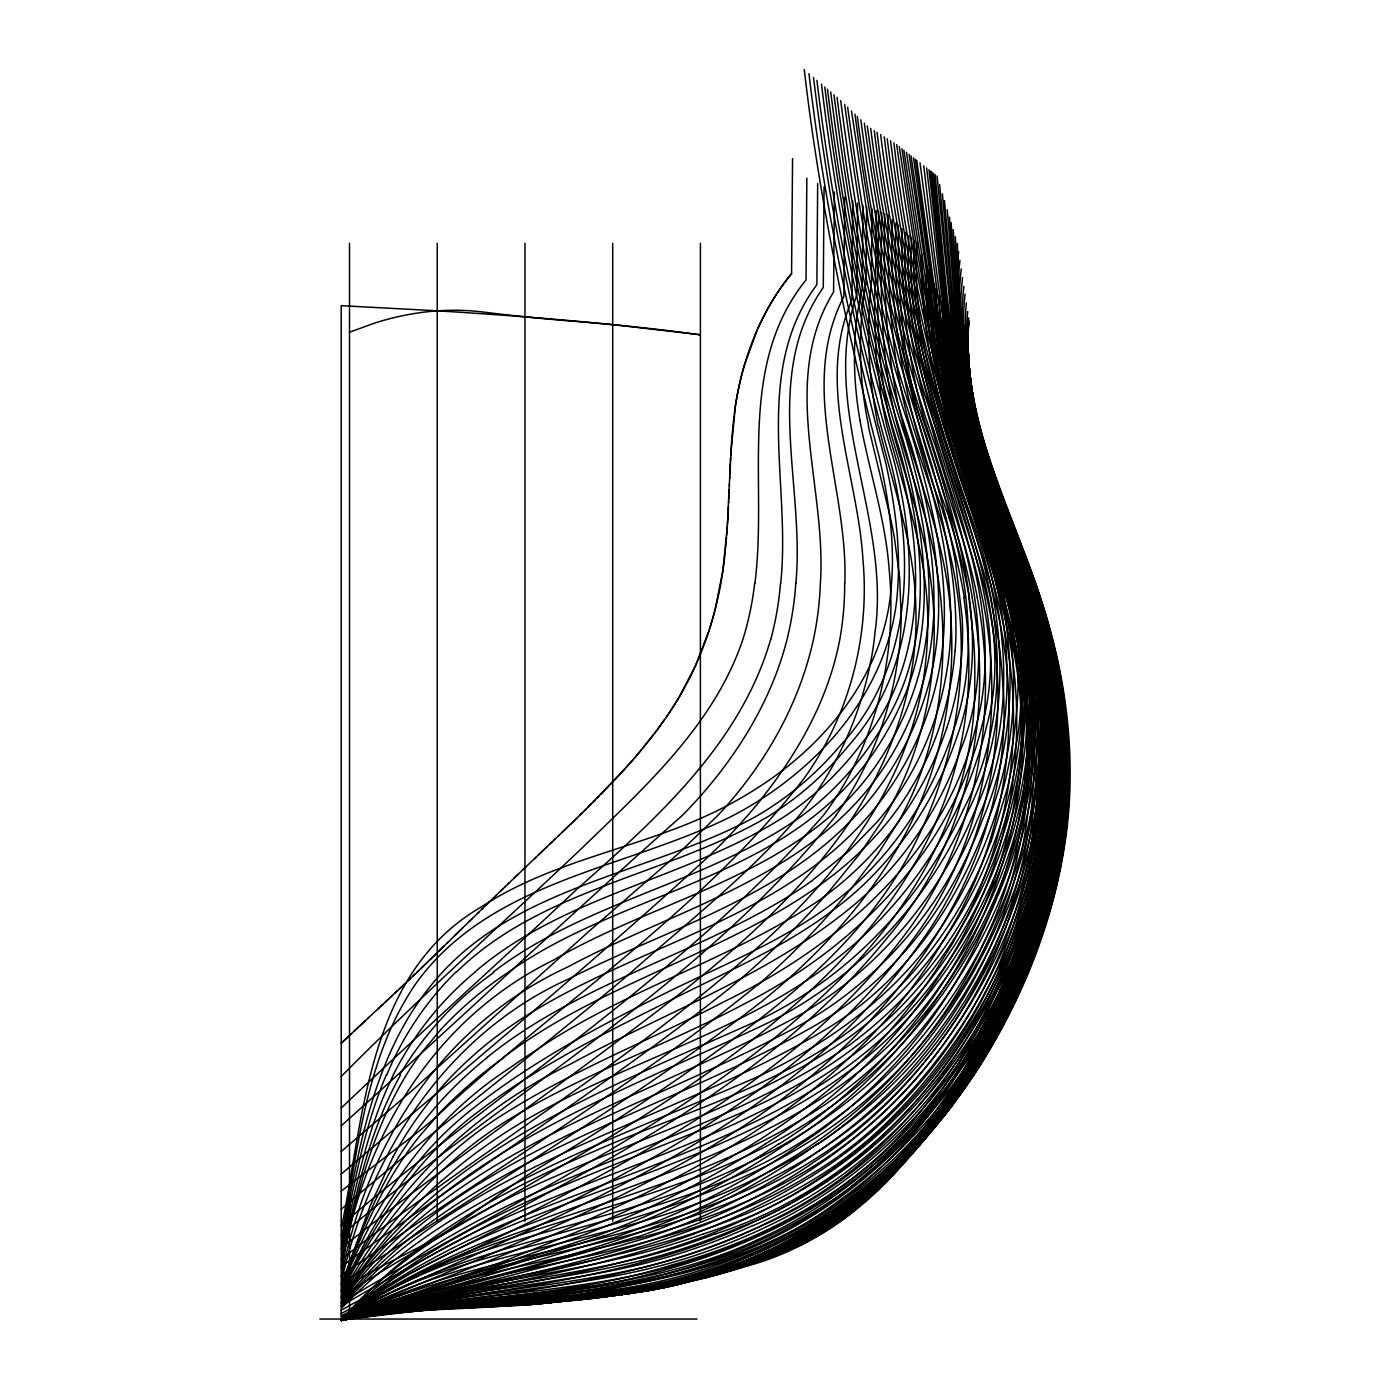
<?xml version="1.0" encoding="UTF-8"?>
<svg xmlns="http://www.w3.org/2000/svg" width="1390" height="1390" viewBox="0 0 1390 1390"><rect width="100%" height="100%" fill="white"/><g stroke="black" fill="none" stroke-linecap="round" stroke-linejoin="round"><path stroke-width="1.5" d="M968.187 325.26C965.164 400.581 989.906 473.121 1016.316 542.569M898.374 225.215C898.044 278.521 900.807 332.123 911.527 384.474A488.099 488.099 0 0 0 918.182 412.587L958.978 540.814A542.604 542.604 0 0 1 972.305 597.509M921.64 254.005C920.979 303.472 927.86 352.817 939.397 400.859A827.901 827.901 0 0 0 947.876 433.124C966.432 499.653 993.989 563.558 1007.906 631.39C1023.214 708.17 1018.505 788.842 994.615 863.399C954.791 980.471 869.706 1079.822 764.795 1144.196M967.718 328.283C965.303 426.904 1005.787 518.696 1038.365 609.619A438.145 438.145 0 0 1 1048.164 645.134C1059.163 692.915 1062.447 742.26 1060.049 791.153A667.165 667.165 0 0 1 1057.234 827.606C1040.502 977.326 964.069 1120.774 847.153 1216.163M916.966 243.198C907.114 401.154 1003.441 538.59 1012.789 693.367A445.408 445.408 0 0 1 970.237 910.189L952.862 942.941L933.229 974.39M968.291 324.443C966.832 359.628 971.28 394.795 979.516 428.971M757.932 328.335A253.953 253.953 0 0 1 760.33 323.175L761.147 321.455A238.941 238.941 0 0 1 791.57 273.552L792.561 158.582M806.843 178.146L806.026 279.911C736.127 366.526 767.94 481.913 754.926 583.157M817.668 183.602L816.868 284.655C752.042 371.981 791.257 483.928 780.693 583.122M824.079 186.816L823.28 287.452C761.928 375.387 805.001 484.988 795.897 583.122M834.382 191.994L833.583 291.969C778.8 381.173 826.928 486.5 820.378 583.088A326.581 326.581 0 0 1 813.48 639.365C804.81 678.998 788.651 716.788 767.28 751.191A414.064 414.064 0 0 1 717.935 815.322L678.389 853.564L589.221 931.074L413.647 1089.204L341.21 1151.493M844.686 197.189L843.886 296.487C797.096 387.306 848.439 487.734 844.825 583.018M852.748 201.237L851.966 300.014C815.339 384.491 857.717 473.538 862.947 559.666C869.932 636.69 849.325 715.902 803.82 778.678C700.699 912.431 555.687 1004.935 433.263 1119.489A766.359 766.359 0 0 1 414.342 1134.813L341.21 1191.126M857.578 203.149L856.866 294.576C818.884 407.009 890.938 517.966 875.092 631.668A326.667 326.667 0 0 1 870.644 662.266M862.912 205.251L862.234 288.581C853.929 323.592 852.678 360.01 856.518 395.698A396.723 396.723 0 0 0 859.958 420.301M866.039 284.359L866.665 206.745M871.426 278.382L871.982 208.865M876.221 210.533L875.717 273.621A658.86 658.86 0 0 0 874.519 310.37L876.187 356.5L881.955 402.249A420.44 420.44 0 0 0 886.942 426.365C904.699 493.763 930.084 560.761 927.616 631.599A323.522 323.522 0 0 1 925.688 661.64C914.828 771.659 846.823 865.049 768.01 938.128C636.238 1058.398 481.479 1149.686 341.21 1259.305M878.584 211.471C878.463 274.925 874.015 339.195 886.264 401.936A417.99 417.99 0 0 0 891.563 426.365C904.577 476.648 924.002 525.437 930.327 577.284C940.717 649.199 930.24 724.19 898.965 789.885A341.367 341.367 0 0 1 882.129 820.951L859.837 853.721L830.577 889.635A881.851 881.851 0 0 1 727.491 990.045M881.677 212.705C880.878 275.689 879.453 339.438 891.876 401.536A419.189 419.189 0 0 0 897.575 426.382C911.319 476.579 931.248 525.281 938.042 577.197C948.745 648.435 942.437 723.078 914.255 789.763M884.752 213.921C883.553 276.471 884.874 339.647 897.488 401.137A425.027 425.027 0 0 0 903.587 426.382C923.29 491.087 948.918 555.218 951.194 623.745C955.781 705.79 934.827 789.207 890.973 858.794C856.831 913.525 811.899 960.994 761.824 1001.426C628.28 1104.981 481.34 1189.597 341.21 1283.7M888.054 215.224C887.584 291.188 890.834 368.976 914.863 441.725C930.449 488.081 947.876 534.177 955.729 582.653A397.87 397.87 0 0 1 959.065 607.1C967.596 689.649 950.951 774.456 912.622 848.004C874.449 922.004 812.125 979.759 746.43 1029.26C680.926 1078.97 611.947 1123.885 541.561 1166.349C507.489 1186.886 476.648 1212.184 443.115 1233.521C409.981 1254.093 372.954 1267.889 341.21 1290.806M902.04 228.759C901.38 281.075 904.96 333.635 915.784 384.891M905.707 232.304C898.739 345.762 938.823 452.758 972.826 558.711M729.559 1269.296C882.859 1222.887 989.367 1083.679 1040.936 937.207C1086.476 811.986 1073.514 672.117 1022.884 550.37M968.448 323.436C962.193 430.327 1017.202 525.681 1046.496 625.292A496.942 496.942 0 0 1 1059.197 681.187L1062.29 702.402L1065.869 745.179M908.99 235.483C901.328 356.691 950.812 468.899 983.338 582.688A547.799 547.799 0 0 1 986.813 597.526C1013.831 715.398 991.661 844.964 919.972 943.289C783.578 1138.271 547.121 1218.352 341.21 1315.757M911.631 238.037C904.821 358.325 953.888 469.872 986.813 582.705A559.545 559.545 0 0 1 990.444 597.526L998.281 639.365A504.779 504.779 0 0 1 1002.694 681.969C1012.667 794.437 967.249 904.577 896.567 990.167C757.168 1162.127 536.592 1231.297 341.21 1317.442L341.21 305.678L433.315 310.596A803.403 82.827 0 0 1 460.941 312.316A1115.944 115.04 0 0 1 488.568 314.192L507.003 315.513A807.52 83.244 0 0 1 543.837 318.397L562.255 319.961A1104.112 113.824 0 0 1 617.507 325.138L700.404 334.799M914.273 240.574C908.33 359.958 956.98 470.81 990.288 582.705A582.41 582.41 0 0 1 994.058 597.526C1025.003 713.974 1008.184 841.68 941.847 943.011C814.592 1156.862 557.859 1231.071 341.21 1318.45M968.604 322.411C961.533 429.823 1018.453 525.107 1047.261 625.292A517.097 517.097 0 0 1 1056 660.163M1069.119 788.13L1068.649 745.231L1064.584 702.454A544.724 544.724 0 0 0 1052.317 639.365C1025.803 532.752 960.247 434.08 968.865 320.743M968.708 321.768C960.872 434.618 1024.569 533.308 1051.57 639.365A527.991 527.991 0 0 1 1068.284 766.654C1069.275 867.725 1036.818 966.953 986.014 1053.551A550.51 550.51 0 0 1 903.813 1161.137C859.35 1209.37 802.933 1246.152 740.401 1266.186A696.738 696.738 0 0 1 712.445 1275.151L677.868 1284.429A619.853 619.853 0 0 1 656.671 1288.964L604.876 1296.783L521.441 1304.637M1055.914 788.113C1063.298 698.319 1037.079 611.253 1004.362 528.86A869.827 869.827 0 0 1 975.554 422.56L973.052 408.851M1056.452 788.113C1063.784 698.336 1037.791 611.2 1004.901 528.86A853.338 853.338 0 0 1 975.728 422.63M729.733 476.423L727.144 529.486M729.368 485.909L729.437 484.015M729.802 474.529L729.959 470.741M729.055 493.485L729.211 489.697M729.663 478.247L731.626 440.491M728.812 499.184L728.986 495.379M730.045 468.847L730.306 463.165M728.655 502.972L728.725 501.078M730.393 461.272L730.584 457.501M728.464 506.759L728.273 510.547M728.186 512.458L727.526 523.822M730.671 455.607L735.397 406.019A315.721 315.721 0 0 1 744.119 366.022L757.15 330.073M1051.726 873.598C1075.756 760.174 1057.373 642.319 1011.486 536.905M968.656 317.858C959.552 417.191 1011.034 506.273 1040.45 597.909C1064.862 670.866 1075.825 748.949 1067.277 825.66C1055.983 923.777 1016.02 1017.584 958.318 1097.301M727.404 525.715L722.8 570.925L715.068 609.932M967.701 311.534C959.534 392.571 991.973 469.611 1020.347 543.612M727.005 531.38L726.709 535.167M966.38 302.829C955.121 421.57 1019.53 528.13 1049.589 639.365C1065.174 698.145 1069.987 759.809 1063.454 820.291C1054.228 902.457 1025.455 981.688 985.11 1053.568A526.862 526.862 0 0 1 964.799 1086.094L933.055 1128.628A630.904 630.904 0 0 1 904.525 1161.084C861.452 1211.107 804.601 1248.637 741.061 1266.846A816.886 816.886 0 0 1 712.41 1275.586L677.834 1284.569A614.832 614.832 0 0 1 656.671 1288.964L610.975 1296.019M731.766 438.597L734.007 416.027M965.06 294.124C955 385.916 991.904 473.173 1023.579 557.147M726.57 537.061L725.545 548.372M963.878 286.305C952.445 388.279 996.091 484.068 1030.198 577.493C1058.676 652.866 1070.891 734.598 1062.829 814.905C1047.365 953.766 982.939 1086.546 883.154 1184.471M958.631 251.66C948.032 347.222 975.71 441.586 1008.966 530.129M959.951 260.364C946.468 378.063 995.292 489.575 1034.751 597.509C1063.367 678.789 1069.188 767.714 1053.742 852.365C1040.12 927.808 1011.972 1000.939 967.666 1063.784C908.4 1152.171 822.793 1224.312 721.601 1259.357C599.559 1304.046 466.988 1293.482 341.21 1319.579C438.197 1303.872 536.818 1304.793 634.153 1292.787L596.327 1297.617M961.237 268.913C949.318 373.632 989.367 474.025 1025.733 569.987M962.558 277.6C952.654 364.719 981.114 449.856 1011.659 530.129M1059.128 820.291L1060.031 809.519M725.354 550.266C719.846 610.036 700.386 668.92 665.619 718.161M1056.765 841.732L1058.051 831.029M734.25 414.151C740.714 363.416 758.94 313.393 791.64 273.604M1053.481 852.383C1064.532 772.197 1063.402 688.815 1037.809 611.374M1053.446 852.383C1035.481 966.676 983.408 1075.565 905.307 1161.015M1044.463 878.827C1057.182 806.756 1059.423 732.148 1045.263 660.111A413.369 413.369 0 0 0 1038.469 631.859L1020.694 577.979M341.645 1227.092C364.284 1113.877 368.472 972.409 481.288 906.94A322.636 322.636 0 0 1 501.755 894.604C570.439 856.657 649.634 844.564 719.603 809.519A390.295 390.295 0 0 0 759.01 786.914C827.762 742.851 885.117 671.266 891.164 587.518C895.316 543.612 888.662 499.549 879.175 456.737C846.458 329.308 819.318 200.334 804.254 69.5M341.697 1236.353C357.734 1152.223 364.666 1061.96 412.604 988.36A209.664 209.664 0 0 1 424.801 971.923C501.425 879.019 629.322 867.36 731.279 816.469A353.755 353.755 0 0 0 802.586 767.94C855.18 722.574 894.031 657.922 897.731 587.57C900.755 545.384 894.673 503.111 885.534 461.984C851.931 334.295 824.148 204.973 808.997 73.67M341.749 1242.121C358.064 1152.414 372.294 1055.757 432.672 983.425C513.605 884.874 649.391 874.658 755.291 816.834A311.534 311.534 0 0 0 789.572 793.985A320.708 320.708 0 0 0 839.282 746.673C913.247 667.791 915.663 554.436 889.079 456.059C854.433 331.967 828.788 205.477 813.532 77.493M341.784 1246.448C353.529 1188.485 363.068 1129.358 386.437 1074.626M1044.55 905.324L1051.778 873.598M341.94 1268.462C362.199 1138.601 432.933 1019.443 553.029 960.351C661.623 896.585 802.586 874.084 877.403 763.44A301.213 301.213 0 0 0 915.124 686.643C942.003 605.467 925.792 518.209 902.475 438.337C865.883 325.868 845.624 209.073 830.716 91.983M1043.508 884.092C1019.565 1006.047 957.223 1122.477 859.559 1200.96M341.818 1252.216C354.745 1192.012 366.022 1130.418 393.492 1074.748M341.888 1262.693C355.927 1198.006 371.478 1132.033 406.349 1074.922A286.462 286.462 0 0 1 422.352 1051.587L441.794 1028.478A380.964 380.964 0 0 1 508.323 972.235C614.814 896.307 758.61 882.737 849.36 783.474A302.638 302.638 0 0 0 897.94 710.429C939.501 626.925 925.149 530.32 900.755 444.227C864.111 328.752 842.444 209.282 827.45 89.221M341.853 1258.002C355.545 1195.383 369.01 1131.356 400.581 1074.852M1047.226 894.604C1077.302 783.196 1065.852 663.065 1020.92 557.182M341.975 1274.248C367.499 1141.503 443.219 1024.326 567.902 966.919C675.227 909.095 807.156 878.202 880.356 772.632A305.296 305.296 0 0 0 921.97 686.087C946.555 604.546 929.476 517.949 905.88 438.337C868.698 326.963 848.89 210.933 833.983 94.746M1049.641 884.11C1021.911 1003.58 954.305 1114.971 856.987 1190.327C792.352 1239.55 715.503 1271.954 635.647 1286.219C538.243 1303.611 438.337 1300.119 341.21 1319.475L611.131 1238.264M342.01 1279.669C369.74 1152.397 447.875 1033.17 569.17 978.699C666.661 929.198 778.574 898.548 855.25 816.052A305.661 305.661 0 0 0 876.117 791.257A315.287 315.287 0 0 0 924.976 696.842C951.872 614.085 934.81 525.437 910.85 444.244C872.468 331.949 851.896 214.79 837.075 97.335M714.599 611.774L709.838 628.193M1040.015 915.958C1076.798 798.659 1068.163 669.997 1020.017 557.199M924.558 1138.74C981.966 1071.516 1021.094 990.167 1044.585 905.324M1042.9 905.342C1011.329 1023.283 937.972 1130.087 838.518 1200.995C694.844 1309.589 508.271 1289.555 341.21 1319.597L413.004 1310.457L558.572 1300.084M1024.917 929.145C1052.143 834.678 1056.139 732.947 1032.961 637.211A479.811 479.811 0 0 0 1022.779 601.87C989.715 511.155 951.021 419.398 953.505 320.934M1048.547 905.342L1038.816 937.173L1027.28 968.413A692.602 692.602 0 0 1 1013.484 1000.591L1000.331 1027.453L985.51 1053.568A556.452 556.452 0 0 1 933.072 1128.645A593.478 593.478 0 0 1 904.212 1161.119C860.532 1210.464 803.594 1247.039 740.644 1266.481A744.102 744.102 0 0 1 712.427 1275.342L695.226 1280.016M1049.589 905.342L1039.807 937.173L1028.183 968.43A672.013 672.013 0 0 1 1014.266 1000.591L986.518 1053.551A541.475 541.475 0 0 1 915.437 1148.939L878.775 1184.645M1051.292 905.342L1033.778 958.092M1038.452 926.574L1041.614 915.975M770.668 639.365C740.384 744.362 655.732 819.318 576.763 889.374C498.749 962.801 418.807 1034.177 341.21 1108.039M946.781 727.926C956.198 699.361 961.776 669.459 962.506 639.365A299.823 299.823 0 0 0 962.175 617.82L955.799 564.305A786.757 786.757 0 0 0 946.069 517.949L931.821 465.059L899.122 359.749L885.586 307.19L868.403 221.757L851.479 110.905M709.265 630L695.608 665.462L678.946 697.433M961.22 748.48C1000.383 649.078 965.946 543.924 935.974 447.511C898.027 341.662 875.318 231.122 860.827 119.801M342.044 1284.673C357.213 1240.523 374.327 1196.668 398.861 1156.775A389.565 389.565 0 0 1 487.438 1057.425M342.044 1282.987L370.035 1206.207L392.97 1156.81M1032.266 947.719L1045.575 905.342A474.355 474.355 0 0 0 1052.89 873.598C1070.422 779.86 1066.443 680.996 1033.222 591.115M991.053 841.749L1007.333 788.321A525.107 525.107 0 0 0 1014.735 751.938C1033.743 664.455 1005.578 577.667 976.718 495.952C934.862 382.789 912.952 263.839 896.706 144.612M342.062 1285.976C358.533 1241.027 377.211 1196.39 404.299 1156.688A334.973 334.973 0 0 1 418.929 1136.898L438.701 1114.12M1022.571 968.396L1026.428 958.023M1030.372 952.932C997.342 1041.058 941.76 1120.253 873.441 1184.61M1028.756 968.43L1040.415 937.19L1050.249 905.342A504.587 504.587 0 0 0 1068.024 788.113C1071.62 706.45 1051.726 625.882 1021.963 550.388M1023.787 968.396L1015.169 989.68M342.079 1287.661C375.074 1200.282 429.858 1119.784 509.122 1068.406A762.832 762.832 0 0 1 533.934 1051.622C622.703 990.514 728.43 960.733 817.893 901.172A345.05 345.05 0 0 0 946.694 727.908M1008.358 1000.591L982.574 1053.568M342.096 1289.347C371.842 1223.704 409.841 1159.538 466.588 1113.616C523.683 1066.773 589.117 1031.432 654.899 998.437C722.939 963.93 796.887 937.312 854.364 885.465C900.928 842.879 935.261 787.418 954.461 727.422C987.508 630.434 954.878 529.277 926.296 435.8C889.704 331.88 869.254 223.234 854.972 114.223M342.096 1290.493C374.188 1223.409 415.975 1158.808 475.971 1113.425C536.279 1067.016 604.841 1033.031 672.656 999.167C738.559 965.998 808.372 936.53 862.86 885.361C905.533 844.929 937.59 793.62 956.476 738.02C992.964 639.939 959.743 536.627 930.535 441.655C893.249 336.606 871.704 226.813 857.335 116.465M995.257 1032.718L1000.522 1022.102M993.381 1032.718L988.012 1043.195A534.924 534.924 0 0 1 903.569 1161.119M989.072 1043.212L994.476 1032.718M342.114 1292.196C389.565 1192.22 471.61 1111.757 571.064 1063.784C667.617 1011.034 774.265 973.4 858.742 900.928A362.721 362.721 0 0 0 961.081 748.446M1000.748 989.819C948.327 1090.698 867.568 1179.537 761.998 1225.632A615.04 615.04 0 0 1 641.346 1267.836M817.668 1233.955C850.541 1214.825 878.862 1188.971 904.49 1161.084A666.522 666.522 0 0 0 932.412 1128.558L963.079 1086.094A515.551 515.551 0 0 0 982.765 1053.568L999.115 1022.119L1013.397 989.68A680.527 680.527 0 0 0 1025.403 958.023L1041.249 905.307A533.986 533.986 0 0 0 1048.112 873.563L1054.385 831.011A666.835 666.835 0 0 0 1057.738 788.095C1067.885 682.699 1027.419 583.904 990.549 487.803C960.768 402.648 957.415 311.655 951.073 222.539M1035.759 591.097C1102.357 764.066 1058.103 962.61 948.519 1107.569C992.443 1047.104 1022.866 977.465 1041.666 905.307A519.426 519.426 0 0 0 1048.581 873.563L1054.836 831.011A670.658 670.658 0 0 0 1058.172 788.095C1063.385 708.692 1047.052 629.514 1016.681 556.33C998.559 508.532 983.112 459.551 973.869 409.199M983.06 1053.568C1010.304 1007.02 1033.135 957.675 1046.687 905.324A480.176 480.176 0 0 0 1054.037 873.598C1077.302 760.434 1060.101 642.232 1014.214 536.888M984.085 1053.568L989.784 1043.212M342.114 1293.881C381.729 1222.105 435.279 1156.098 505.821 1112.834C575.165 1069.188 651.893 1039.425 724.329 1001.565C838.083 946.017 945.322 854.972 975.902 726.918C1003.789 626.021 962.836 525.437 933.715 429.996C898.635 330.837 878.445 227.161 864.337 123.137M977.118 1007.385L999.427 965.598A485.301 485.301 0 0 0 1013.38 933.368C1032.77 882.563 1045.68 829.118 1050.336 774.908A411.544 411.544 0 0 0 1046.548 677.747M677.972 699.066L668.816 713.47M342.131 1295.324C386.976 1222.297 445.2 1155.333 520.468 1112.643C592.939 1070.057 672.777 1042.274 746.743 1002.607C856.9 946.225 951.507 849.255 981.705 726.622C1009.279 627.516 966.849 529.468 938.65 435.852C902.805 335.755 881.59 231.122 867.325 125.969M973.4 1075.095L980.61 1063.784M909.738 790.597C819.839 937.381 632.016 958.231 503.545 1057.46M970.307 1075.009L955.886 1096.953M954.252 1084.912L926.001 1124.944L902.284 1152.988M667.773 715.033L654.499 733.503M342.166 1298.538C436.721 1151.598 606.179 1088.926 758.089 1020.503C848.89 977.483 921.448 900.338 963.392 809.519C1013.797 713.139 1002.034 605.779 966.293 507.524C923.933 385.013 889.583 259.669 874.275 130.608M969.16 1080.76C907.357 1173.647 811.604 1241.6 705.72 1275.221C587.744 1313.185 461.88 1298.885 341.21 1319.475C486.604 1272.232 643.222 1250.757 774.664 1167.965C869.323 1114.867 945.878 1032.162 988.568 932.186C1035.654 828.77 1039.807 707.979 1006.655 599.872C972.34 497.342 933.906 393.492 934.497 283.716M664.542 719.725L657.904 728.951M342.166 1299.772C440.265 1155.594 611.183 1097.023 761.859 1025.785C852.539 983.025 924.854 906.072 966.12 815.183C1014.961 720.524 1006.065 610.297 969.89 513.397C926.939 389.6 892.606 262.797 877.073 132.345M836.12 815.339C700.473 986.552 504.744 1094.417 341.21 1235.38M940.248 1048.738C1011.451 953.262 1045.193 831.689 1034.369 713.139C1029.903 633.545 995.257 560.865 972.479 485.701C954.791 427.164 944.679 366.265 943.723 305.07M342.183 1301.37C449.37 1152.258 634.796 1103.121 789.416 1020.677C874.275 975.519 939.049 897.801 975.398 809.519C1020.555 713.087 1006.29 604.059 970.376 507.559C927.651 386.663 896.359 262.015 880.652 134.587M656.775 730.48L636.029 756.316L613.998 780.78M939.605 1118.429C984.485 1060.136 1015.082 991.869 1034.751 921.24C1051.917 857.039 1058.728 790.024 1054.697 723.686C1051.761 630.765 1003.736 548.824 983.616 459.725A972.583 972.583 0 0 1 975.207 422.49L965.998 366.665L962.714 324.426M940.3 1048.668C880.843 1129.775 795.236 1189.145 702.315 1225.928C585.677 1270.165 461.219 1287.244 341.21 1319.892C488.046 1256.682 656.428 1257.22 796.609 1176.27C862.426 1139.574 917.226 1085.121 958.787 1022.588C1028.426 917.157 1062.429 785.697 1040.954 660.198A370.921 370.921 0 0 0 1035.237 634.118C1014.37 560.726 982.522 490.705 966.033 415.958A834.452 834.452 0 0 1 953.957 355.892L945.93 295.149L933.402 173.194M954.27 1102.722C883.206 1197.659 775.568 1263.058 660.111 1288.078M653.335 734.997L642.736 748.341M935.574 1123.624C1034.82 993.572 1074.696 820.743 1044.55 660.111A410.988 410.988 0 0 0 1037.809 631.859L1026.098 594.764L1002.225 528.704A757.324 757.324 0 0 1 960.89 323.696M932.725 1128.454L940.804 1118.064M760.347 800.171C797.947 753.224 828.579 698.996 839.821 639.365A312.403 312.403 0 0 0 844.668 583.036M342.235 1320.152C408.538 1241.461 500.765 1191.352 594.086 1151.372A1210.169 1210.169 0 0 1 628.749 1136.673C712.34 1103.312 800.657 1074.574 869.879 1014.631A418.494 418.494 0 0 0 990.775 841.645M935.244 1123.659L918.738 1143.935M342.183 1302.951C453.957 1160.511 635.282 1112.417 788.877 1031.102C874.866 987.074 941.534 910.137 976.909 820.691C1019.6 726.901 1014.248 619.853 978.195 525.159C933.663 399.243 900.286 269.625 884.231 136.828M932.568 1128.506L894.274 1172.917L871.269 1195.574M850.437 889.617L878.115 853.634L898.896 820.899A313.775 313.775 0 0 0 914.255 789.763M931.126 1128.802C893.092 1177.278 844.043 1216.997 788.947 1244.554M641.52 749.801L634.188 758.453M915.888 1148.87L924.402 1138.723M632.954 759.878L630.469 762.728M342.201 1304.359C463.791 1158.843 655.767 1116.587 814.036 1026.081C892.953 980.993 951.125 905.342 982.105 820.621C1022.432 726.119 1016.698 619.627 980.176 525.159C935.192 400.077 903.535 270.703 887.22 138.687M629.218 764.135L626.716 766.95M625.465 768.357L583.765 811.465M908.938 1156.984C866.126 1209.3 809.362 1250.114 743.32 1267.072A910.207 910.207 0 0 1 704.939 1278.053L649.182 1290.337L592.401 1298.034M913.977 1148.87L902.51 1161.206M612.712 782.153L610.123 784.864M608.837 786.219L606.231 788.912M342.201 1305.94C471.505 1159.312 670.831 1124.302 831.203 1026.081C906.193 979.151 958.214 902.805 987.769 820.587C1026.55 725.545 1018.992 619.384 982.382 525.177C937.312 400.893 906.732 272.023 890.556 140.772M604.928 790.25L601.001 794.281M341.21 1076.503C419.346 997.447 502.572 923.655 583.053 847.031C645.725 786.271 714.251 724.416 742.903 639.365A305.314 305.314 0 0 0 754.683 583.122M894.274 1172.917C861.279 1208.257 821.664 1238.108 776.072 1255.066M599.698 795.601L597.057 798.277M893.961 1172.952L858.655 1206.19L820.03 1233.955M595.737 799.597L593.096 802.239M897.523 1111.583C753.38 1265.091 527.036 1258.072 341.054 1319.892M591.775 803.559L587.779 807.52M881.972 1184.489L904.907 1161.05A686.486 686.486 0 0 0 933.003 1128.558M586.441 808.841L558.485 835.824M896.116 1167.235C852.626 1211.698 798.642 1245.423 739.775 1265.439A544.793 544.793 0 0 1 645.464 1291.119A573.653 573.653 0 0 0 740.019 1265.63M454.582 935.783L458.63 931.821M711.645 853.721C591.393 964.087 465.598 1068.423 341.21 1174.081M447.389 942.82L462.714 927.842M441.203 948.849L442.541 947.546M443.097 947.007L447.858 942.351M460.42 930.066L472.287 918.495M438.84 951.16L443.862 946.26M469.229 921.466L479.168 911.788M582.427 812.768L579.752 815.391M439.883 950.135L416.739 972.531M435.956 953.974L429.44 960.281M478.091 912.848L482.539 908.521M481.93 909.112L492.998 898.409M885.934 1173.143C1018.714 1042.604 1073.931 841.697 1040.224 660.128A426.695 426.695 0 0 0 1033.482 631.842C1001.547 530.268 954.131 430.674 955.886 321.802M486.066 905.098L488.846 902.423M425.601 964.017L428.155 961.533M577.058 817.998L570.3 824.531M491.452 899.886L497.151 894.395M424.315 965.251L420.51 968.917M342.218 1307.521C455.764 1190.101 613.963 1140.078 759.427 1075.982C834.313 1040.415 903.83 988.568 947.667 917.07C987.751 853.026 1012.111 778.939 1017.185 703.548C1022.64 637.888 1000.974 574.817 980.749 513.483M495.935 895.577L502.711 889.061M500.4 891.268L505.474 886.403M568.927 825.834L562.133 832.349M419.259 970.133L408.121 980.749M504.883 886.976L509.366 882.685M508.253 883.745L518.314 874.101M513.814 878.411L526.306 866.491M415.506 973.73L413.021 976.093M522.796 869.827L544.289 849.36M545.662 848.039L547.052 846.736M549.554 844.338L559.388 834.956M534.611 858.568L536.001 857.248M538.764 854.607L540.154 853.304M540.675 852.8L549.797 844.112M551.17 842.792L552.542 841.489M553.915 840.186L555.288 838.882M410.554 978.438L380.704 1006.412M403.274 985.336L399.677 988.724M404.49 984.19L405.689 983.06M351.548 1033.552L341.21 1043.265L355.597 1029.764M354.068 1031.189L365.153 1020.851M394.916 993.19L397.297 990.948M356.552 1028.861L369.323 1016.976M390.173 997.62L392.536 995.396M385.43 1002.016L388.991 998.715M367.568 1018.609L382.684 1004.588M378.341 1008.619L379.522 1007.507M456.684 971.853C542.308 888.175 667.617 875.544 767.645 816.834A311.152 311.152 0 0 0 800.466 793.673A319.266 319.266 0 0 0 848.265 746.013C919.919 666.019 919.277 553.515 892.71 456.059C857.387 333.079 832.106 207.44 816.938 80.359M852.956 1068.597C807.486 1110.679 755.204 1144.7 700.838 1174.098A1292.127 1292.127 0 0 1 601.453 1221.984M879.262 1178.928C831.394 1224.364 771.606 1256.386 708.135 1273.865M341.21 1125.813C455.798 1023.179 567.45 917.313 682.49 815.252A486.014 486.014 0 0 0 704.765 791.084C742.451 747.125 772.736 695.782 787.053 639.365A323.87 323.87 0 0 0 795.81 583.105M441.725 1180.77L461.254 1164.299A494.736 494.736 0 0 1 490.74 1142.406C599.959 1066.113 736.822 1039.703 841.002 955.312C912.813 897.593 964.938 815.843 986.587 726.275C1008.949 646.402 981.792 566.025 958.631 489.975C917.157 372.729 885.969 251.972 870.696 128.367M341.21 1209.213C435.539 1128.385 535.133 1053.95 629.809 973.539C687.494 922.23 749.175 874.466 799.337 815.409A349.985 349.985 0 0 0 870.505 662.248M758.106 984.468C626.404 1091.393 479.741 1178.077 341.21 1275.638M871.999 1190.205C821.177 1236.579 756.316 1263.805 690.326 1280.451M869.584 1195.626C833.01 1229.229 788.113 1252.129 740.974 1266.863A803.107 803.107 0 0 1 705.008 1277.462L677.886 1284.377A587.744 587.744 0 0 1 656.671 1288.964L617.16 1295.254M341.21 1225.233C501.356 1088.335 683.585 974.79 823.384 815.409A300.831 300.831 0 0 0 840.324 790.649C880.513 725.076 896.446 646.089 889.2 569.831C885.465 518.922 868.924 470.307 859.958 420.301M866.543 1190.153L839.838 1211.038L811.586 1229.681M727.439 989.993C603.156 1088.301 468.76 1172.917 341.21 1266.829M475.032 971.888C564.34 894.934 686.591 879.21 784.116 816.781A310.109 310.109 0 0 0 815.026 793.29A316.99 316.99 0 0 0 860.254 745.162C928.642 663.655 924.055 552.386 897.593 456.059C861.157 334.625 836.676 210.012 821.473 84.182M341.21 1248.22C453.314 1158.774 571.95 1077.945 684.975 989.732C737.847 947.528 788.738 902.006 830.473 848.491C883.501 780.52 918.755 695.625 915.836 608.438C914.933 545.801 893.04 486.587 878.706 426.365M487.317 1057.269C577.701 983.877 693.68 955.556 791.414 894.604A458.665 458.665 0 0 0 811.395 881.173L848.995 850.923L877.02 822.063A296.73 296.73 0 0 0 900.425 790.788A314.14 314.14 0 0 0 948.154 662.109A296.591 296.591 0 0 0 950.708 633.979C953.001 553.898 929.006 476.145 904.925 400.702C873.441 304.618 858.36 204.278 844.651 104.406M852.452 1206.12C811.569 1238.021 763.492 1259.253 713.991 1273.761M844.216 1211.142C1009.748 1086.528 1079.769 860.132 1042.83 660.111A416.809 416.809 0 0 0 1036.106 631.842C1007.959 542.569 968.639 455.59 961.654 360.983A594.329 594.329 0 0 1 959.013 322.949M841.419 1216.024L867.725 1195.556L904.212 1161.119A603.104 603.104 0 0 0 932.169 1128.628M493.346 971.957C585.763 901.206 706.051 883.38 800.64 816.747A296.07 296.07 0 0 0 829.239 792.891A308.458 308.458 0 0 0 878.08 733.468C935.505 649.582 925.723 542.795 899.573 450.134C862.947 331.793 839.838 209.855 824.791 86.979M847.101 1216.163C815.93 1240.488 778.939 1255.778 741.426 1267.35A899.608 899.608 0 0 1 704.956 1277.827M817.876 1144.213C969.091 1040.154 1062.968 843.522 1037.149 660.285A364.215 364.215 0 0 0 1032.005 634.118C1010.53 552.438 974.199 475.172 957.71 392.049A867.464 867.464 0 0 1 950.534 355.579L941.395 293.203L926.644 167.982M829.048 1220.715C1004.866 1099.785 1079.804 865.275 1041.927 660.111A419.745 419.745 0 0 0 1035.202 631.842C1014.179 559.336 982.799 489.975 966.693 415.958A823.992 823.992 0 0 1 954.808 355.979L947.024 295.618L935.036 174.462M786.636 1144.196C906.575 1067.902 995.414 940.109 1017.549 798.972C1034.785 699.969 1008.497 601.001 974.251 508.705C947.893 431.804 928.537 351.548 928.485 269.834M778.73 1144.196C899.764 1068.111 992.078 941.343 1014.926 798.972C1052.525 612.59 918.443 450.673 926.783 265.907M837.701 1215.885L799.215 1239.15L759.982 1257.55M341.21 1297.287C592.766 1131.495 1020.19 976.701 963.826 597.526M806.947 1116.222C959.587 1023.44 1053.377 838.535 1030.894 660.406A378.653 378.653 0 0 0 1026.446 634.048A474.077 474.077 0 0 0 1017.202 597.387M341.21 1302.864C508.167 1201.394 693.037 1122.79 834.695 984.502C916.653 905.95 976.18 798.503 974.738 682.507A487.525 487.525 0 0 0 973.626 639.365L968.865 597.526M815.305 1233.955C848.682 1214.582 878.08 1189.058 904.525 1161.084A638.514 638.514 0 0 0 932.308 1128.576M341.21 1306.044C528.982 1194.879 745.613 1112.712 886.82 938.302C966.415 845.207 994.684 716.858 972.166 597.526M822.046 1225.181L778.834 1248.637L739.567 1265.195A530.407 530.407 0 0 1 641.693 1291.744M804.271 1233.955L765.89 1253.224L725.736 1268.41M819.475 1233.955L787.035 1250.288L741.235 1267.089A849.325 849.325 0 0 1 704.973 1277.636L649.182 1290.337M341.21 1310.179C536.071 1201.864 761.894 1121.417 902.145 938.302C976.214 842.983 999.897 714.912 977.222 597.526M813.497 1233.955L783.022 1249.402L740.418 1265.977A675.731 675.731 0 0 1 618.359 1294.907L575.964 1299.998M341.21 1313.481C543.316 1210.62 774.856 1128.593 913.786 938.233C985.354 841.906 1006.325 713.852 982.278 597.526A583.661 583.661 0 0 0 972.792 558.711M805.696 1239.585L773.848 1254.336L740.748 1266.429A736.596 736.596 0 0 1 705.025 1277.167L655.437 1288.791A645.377 645.377 0 0 1 618.359 1294.907C526.532 1309.484 432.516 1302.082 341.21 1320.205C479.116 1288.2 625.517 1283.978 755.048 1221.393C913.265 1149.426 1021.824 989.906 1048.911 820.326A441.221 441.221 0 0 0 1054.054 766.863A450.047 450.047 0 0 0 1048.929 681.256A438.945 438.945 0 0 0 1037.479 628.992L1031.206 608.438M806.895 1239.672L785.524 1249.94M799.146 1245.423L810.109 1239.932M752.789 1225.719C915.819 1156.741 1026.463 992.738 1052.056 820.326A453.766 453.766 0 0 0 1056.504 766.811A468.187 468.187 0 0 0 1046.861 660.18A463.078 463.078 0 0 0 1039.234 628.975L1026.168 588.074L985.823 475.988A597.77 597.77 0 0 1 975.797 440.404C956.668 364.997 953.922 286.896 947.233 209.751M783.838 1247.021C737.169 1269.001 686.869 1282.206 636.342 1291.762M772.701 1248.724L749.488 1258.888A384.561 384.561 0 0 1 714.026 1271.103L666.436 1282.623L569.865 1300.102A706.311 706.311 0 0 1 521.459 1305.314L412.969 1310.266L341.21 1319.475L583.731 1252.911L637.367 1236.579M787.383 1250.392L798.52 1245.336M743.598 1225.806C933.246 1149.93 1055.41 946.486 1055.566 745.388A457.657 457.657 0 0 0 1038.208 628.992L1025.09 588.092L985.232 475.971A667.495 667.495 0 0 1 975.189 440.369C954.826 362.06 951.976 280.797 944.453 200.612M755.969 1240.523C625.778 1300.918 478.594 1289.625 341.21 1319.649C450.916 1301.214 563.819 1310.475 672.43 1284.047M601.505 1222.071L499.323 1263.006L341.21 1318.954M349.516 332.193L375.039 322.949A301.63 238.802 -52.3 0 1 481.878 311.899A882.876 188.241 15.3 0 0 570.039 320.951A939.988 132.172 -2.4 0 1 700.404 334.834M715.329 1233.955C845.294 1191.577 950.552 1089.117 1001.843 963.374C1029.729 894.395 1042.83 819.561 1040.832 745.249C1041.249 652.066 1001.113 566.842 973.209 480.019C934.688 373.267 917.886 260.642 901.971 148.747M763.614 1258.993L774.769 1254.666M758.158 1258.454L725.736 1269.956M586.458 1233.955L431.699 1288.86L341.21 1319.162L603.92 1235.866M776.124 1255.066L741.304 1267.263A900.998 900.998 0 0 1 712.375 1275.829L677.851 1284.499A569.917 569.917 0 0 1 656.671 1288.947M694.044 1233.955C580.082 1276.037 458.127 1288.686 341.21 1320.014C473.955 1169.372 685.201 1149.148 844.634 1040.589C911.666 992.842 963.513 924.698 992.286 847.657C1026.254 760.104 1033.5 660.962 1002.364 571.533C973.382 487.16 945.6 400.563 946.486 310.265M703.305 1233.955C814.818 1198.527 911.145 1122.703 971.315 1022.415C1010.078 961.22 1034.334 891.494 1046.722 820.343A456.407 456.407 0 0 0 1052.074 723.912M740.088 1265.803C802.186 1244.867 858.464 1208.344 903.83 1161.137C859.854 1209.839 803.351 1246.83 740.575 1266.186A681.83 681.83 0 0 1 618.376 1294.976L570.004 1300.345A762.346 762.346 0 0 1 521.459 1305.123A773.987 773.987 0 0 0 563.836 1301.023C636.776 1292.613 710.533 1279.964 777.774 1249.228C867.013 1208.57 938.389 1134.796 983.356 1048.355C1013.501 988.394 1037.183 924.35 1046.757 857.682C1053.881 806.322 1055.288 754.145 1050.44 702.506C1043.821 623.033 1006.325 551.465 984.19 475.953A819.318 819.318 0 0 1 958.77 367.985M596.136 1235.727L341.21 1319.232M753.015 1263.458L764.639 1259.409M752.251 1262.885L740.94 1266.672A775.099 775.099 0 0 1 705.008 1277.341L637.923 1292.248L641.676 1291.623M708.101 1275.481L713.991 1273.553M702.193 1277.132L708.101 1275.273M708.135 1273.692L684.401 1279.964M696.268 1278.731L702.193 1276.923M702.228 1275.308L678.424 1281.337M696.268 1278.522L660.441 1287.383L612.243 1295.706M582.132 1298.99L642.875 1291.397L704.973 1277.636A897.21 897.21 0 0 0 741.426 1267.35M690.326 1280.051L678.407 1282.97M641.346 1257.55C542.117 1282.292 438.997 1288.93 341.21 1319.84L413.178 1310.753L551.465 1300.536M641.346 1260.608C542.17 1284.794 439.171 1290.215 341.21 1319.805L437.259 1308.668L547.903 1301.196L413.125 1310.231L341.21 1319.492L368.541 1314.645M692.672 1280.677L667.895 1286.341M684.366 1281.771L672.43 1284.586M669.198 1286.219C756.351 1266.377 838.344 1223.304 902.805 1161.206A467.44 467.44 0 0 0 924.367 1139.035L950.326 1108.039L973.782 1075.13A618.359 618.359 0 0 0 1033.656 958.058M641.329 1267.784C542.256 1290.598 439.57 1293.308 341.21 1319.736L365.17 1316.33M672.447 1282.675L678.442 1281.146M641.329 1270.46C542.274 1292.787 439.709 1294.455 341.21 1319.718C396.793 1310.249 453.123 1307.191 509.383 1305.14M672.447 1282.466L660.441 1285.194M660.441 1287.175L666.436 1285.906M666.453 1283.752L654.429 1286.393M376.933 1312.455L341.21 1320.326L376.985 1314.036M956.911 322.167C956.094 430.778 1002.016 530.528 1034.334 631.842A422.994 422.994 0 0 1 1041.058 660.111C1069.709 808.198 1035.828 965.268 954.913 1091.758C909.633 1159.885 847.101 1217.953 771.919 1251.33C711.975 1278.244 646.628 1289.625 582.01 1298.816L618.359 1294.907A617.299 617.299 0 0 0 655.42 1288.93L667.86 1286.515M341.054 1319.614C500.591 1288.895 677.66 1304.185 818.953 1209.804A414.95 414.95 0 0 0 848.821 1188.641L876.499 1165.289L902.423 1139.974A637.419 637.419 0 0 0 976.423 1046.461C1024.639 974.442 1050.718 889.357 1059.284 803.559A468.465 468.465 0 0 0 1061.126 755.969L1060.605 738.125A497.585 497.585 0 0 0 1045.332 638.097C1029.886 574.157 998.211 515.707 981.027 452.341C964.069 384.092 959.517 313.462 957.38 243.389M654.429 1286.184C571.186 1304.776 485.77 1307.538 400.928 1311.152M654.429 1288.148C575.008 1304.498 493.52 1304.289 412.986 1310.336M648.4 1287.366L581.993 1298.608L545.714 1302.065M994.771 521.32L1021.494 594.712L1033.1 631.842A429.058 429.058 0 0 1 1039.842 660.128C1069.935 816.608 1030.668 984.016 938.372 1113.286C874.762 1193.211 783.751 1249.367 685.757 1276.559C573.392 1307.695 454.686 1295.88 341.21 1320.396C450.186 1296.366 563.923 1299.042 671.075 1265.178C769.834 1238.229 865.206 1186.261 927.182 1102.913C1029.851 972.965 1069.397 794.594 1027.332 634.048A523.352 523.352 0 0 0 1014.683 587.032L972.67 462.453L951.924 385.864L936.547 303.368L916.757 160.354M365.014 1315.757L341.21 1320.448L400.859 1309.293L521.441 1296.992A878.636 878.636 0 0 0 551.743 1293.013C713.591 1271.364 882.598 1204.435 964.121 1053.551C1039.807 929.858 1064.67 774.647 1028.148 634.048A551.778 551.778 0 0 0 1021.98 612.938C989.02 516.593 947.772 419.902 950.239 315.964M655.368 1289.208L606.318 1296.366L547.556 1301.057M388.887 1310.249C520.903 1291.015 658.53 1279.651 778.939 1216.841C881.347 1165.758 958.318 1072.871 1002.329 968.5C1044.446 863.155 1055.305 744.171 1026.115 634.048C993.902 528.965 945.53 425.931 948.571 313.428M949.474 217.222C955.417 291.9 958.197 367.412 976.301 440.421A550.249 550.249 0 0 0 986.292 475.988C1022.536 576.537 1068.041 678.285 1057.095 788.113A661.675 661.675 0 0 1 1053.724 831.011L1049.294 862.981A562.151 562.151 0 0 1 1037.913 915.94A625.709 625.709 0 0 1 1013.084 989.663C968.013 1104.946 874.918 1199.57 762.207 1249.992C630.66 1313.515 480.766 1292.683 341.21 1319.51L389.009 1312.82L341.21 1320.135C480.054 1177.017 690.152 1155.959 849.082 1045.297C914.898 997.151 965.911 929.423 994.145 852.939C1027.366 765.264 1035.637 666.314 1005.109 576.694C976.162 490.983 946.19 403.587 947.528 311.846M635.647 1292.578L645.429 1290.98M377.038 1314.367L341.21 1320.066C454.599 1214.252 606.752 1171.978 745.492 1110.957C811.656 1081.524 873.893 1040.658 920.736 984.832C994.823 895.455 1033.865 776.402 1024.013 660.511A337.892 337.892 0 0 0 1020.33 634.066L1007.507 581.837L962.488 444.887L941.03 367.985L924.767 286.757L903.9 150.259M389.096 1312.716L341.21 1320.239L400.98 1311.482L533.569 1302.013M509.4 1305.523C453.157 1307.33 396.532 1309.38 341.21 1320.465C400.181 1305.731 461.289 1305.54 521.459 1299.528M939.327 294.889C940.509 369.74 955.747 443.81 980.019 514.474C1016.229 608.108 1043.091 708.361 1028.305 809.519C1013.362 942.472 937.225 1067.051 828.405 1144.196A672.691 672.691 0 0 1 649.755 1236.891L590.42 1254.684L341.21 1319.631L389.148 1313.202L341.21 1320.014C512.18 1163.934 784.412 1166.957 930.987 978.699C1000.035 889.218 1036.853 773.5 1025.594 660.476A349.255 349.255 0 0 0 1021.702 634.066L1008.636 581.837L965.285 450.76L943.845 373.945L926.765 287.487L906.471 152.292M401.015 1311.621L540.779 1301.926L413.143 1310.405L341.21 1319.944C493.433 1261.216 666.227 1262.276 808.216 1175.975C869.81 1139.626 920.475 1086.963 960.09 1027.818C1030.633 920.927 1064.931 787.261 1041.927 660.18A381.26 381.26 0 0 0 1036.036 634.118L1034.612 628.888M635.647 1291.831L561.351 1300.084M365.136 1316.26L341.21 1319.892C438.736 1287.071 542.013 1278.748 641.329 1253.155A752.65 752.65 0 0 0 703.305 1233.938M630.382 1293.378L634.153 1292.822M377.02 1314.315L341.21 1319.527C458.179 1296.523 580.29 1309.78 695.434 1276.003C791.032 1247.577 879.175 1191.525 941.742 1113.407C1023.805 1010.408 1062.585 875.961 1059.284 745.127C1060.57 650.034 1018.696 563.489 987.56 476.005C963.062 398.791 959.43 317.059 955.364 236.734M630.348 1293.308L606.301 1296.488L618.376 1294.889A601.714 601.714 0 0 0 655.42 1289.016M600.167 1297.304L606.214 1296.523M621.886 1294.542L594.225 1297.791M621.886 1294.472L533.569 1302.864L412.952 1310.162M409.755 1310.249L341.21 1319.475C496.612 1292.335 666.488 1317.928 806.582 1229.594C928.711 1161.988 1012.198 1038.591 1047.487 905.324A486.361 486.361 0 0 0 1054.906 873.598L1061.526 831.029A567.745 567.745 0 0 0 1065.192 766.637C1065.539 706.832 1054.054 647.375 1034.091 591.097M396.028 1311.639L341.21 1319.544C443.914 1295.15 550.701 1295.706 653.37 1271.225C739.932 1250.288 822.915 1210.065 888.21 1148.87C978.021 1061.665 1040.641 945.269 1055.479 820.291A474.702 474.702 0 0 0 1059.232 766.776A490.131 490.131 0 0 0 1041.423 628.975C1026.133 572.645 1000.174 519.964 983.442 464.104C961.359 388.001 958.144 308.233 953.227 229.645M563.836 1301.075L594.225 1298.034M485.423 1304.932L389.165 1313.428L509.435 1303.316L400.98 1311.482M388.957 1312.542L464.799 1305.888M594.225 1297.478L606.318 1296.279M413.195 1310.857L437.259 1308.598M557.859 1300.658L596.327 1297.513L545.714 1301.613M570.004 1300.05L587.796 1298.521M587.796 1298.382L558.572 1300.797M570.004 1300.501L521.424 1304.237M557.859 1300.275L587.779 1298.069M509.418 1303.003L521.459 1302.048A755.674 755.674 0 0 0 582.01 1294.177C669.146 1278.591 758.506 1258.037 832.28 1206.676C891.39 1166.575 937.989 1110.349 972.722 1048.373C1039.234 932.065 1061.995 791.605 1036.731 660.163A450.36 450.36 0 0 0 1030.598 634.048A486.014 486.014 0 0 0 1027.644 623.45C995.709 524.013 948.814 426.07 952.254 319.057M579.23 1298.66L613.39 1295.55L570.004 1299.442M570.682 1299.772L579.248 1299.024M579.23 1298.851L562.133 1300.275M545.731 1302.447L557.876 1301.527M567.554 1300.171C492.112 1306.496 415.523 1304.48 341.21 1320.5C388.314 1308.737 437.068 1307.26 485.301 1304.55M570.682 1299.285L545.714 1301.248M562.133 1300.171L461.237 1306.913M547.903 1301.492L544.341 1301.718L555.01 1301.04M551.465 1301.162L555.01 1300.536M485.336 1305.227L537.235 1302.135M544.341 1301.214L551.465 1300.866M533.569 1302.639L413.091 1310.596L533.569 1303.038M509.4 1305.714L437.033 1308.72L521.441 1304.828A841.002 841.002 0 0 0 557.772 1301.718C627.915 1291.171 699.639 1281.649 765.178 1252.998C839.647 1220.333 903.048 1164.646 948.049 1097.179C1032.44 970.168 1067.902 810.596 1039.338 660.233A362.442 362.442 0 0 0 1033.917 634.118C1012.511 556.643 978.595 482.955 962.089 404.021A842.809 842.809 0 0 1 952.55 355.77L944.053 294.35L930.605 171.04M478.577 1305.071L533.673 1302.239L485.423 1305.054M497.307 1305.453L509.366 1304.845M437.033 1308.72L485.284 1306.861M485.284 1306.635L497.342 1306.114M319.856 1319.041L696.981 1319.041M1019.409 543.629L993.902 475.241L980.576 433.576M1016.75 543.646L1021.841 557.164M1015.447 542.569C989.228 473.451 965.772 401.102 968.031 326.268M1014.578 542.587C991.556 481.809 971.662 418.807 968.222 353.46M1021.268 570.056C991.522 492.216 966.571 410.728 965.668 326.685M1020.555 570.074L1005.543 528.86A847.831 847.831 0 0 1 978.925 436.356M1024.343 563.94L1031.727 584.304M1027.557 583.765C996.213 501.773 966.206 416.635 966.971 327.692L967.666 355.058M1026.081 563.923L1033.413 584.286M1013.466 558.102L1002.902 528.704M1016.16 565.417L1018.853 572.75M1028.409 577.51L1030.824 584.304M1024.082 577.945L1040.658 628.975A474.042 474.042 0 0 1 1052.074 681.256A487.873 487.873 0 0 1 1052.786 831.046L1044.568 873.598A583.105 583.105 0 0 1 1036.123 905.394C994.493 1041.457 898.826 1164.229 768.879 1225.58A596.553 596.553 0 0 1 641.311 1270.425M1023.457 577.945L1040.068 628.975A464.051 464.051 0 0 1 1051.466 681.239L1054.35 702.489M989.176 471.418L1003.875 517.445L1037.844 611.374M994.267 516.194L1021.077 592.713L1033.135 634.118A356.9 356.9 0 0 1 1038.399 660.25C1058.346 789.676 1017.671 923.533 941.1 1028.183C894.795 1092.21 830.716 1142.128 759.826 1176.322C627.394 1244.658 470.845 1245.631 341.21 1320.031C473.868 1286.74 614.189 1278.904 740.001 1221.428C859.628 1169.529 959.343 1070.439 1005.491 947.824C1047.956 834.608 1051.917 706.224 1010.704 592.053C990.705 535.463 971.158 478.699 953.401 421.361C925.288 332.036 913.595 238.819 899.243 146.61M992.808 516.142C949.856 404.073 937.694 284.046 923.759 165.775M1029.26 602.131L984.798 475.971M1000.001 506.012L1003.91 517.445M1029.347 588.039L1042.205 628.975A502.363 502.363 0 0 1 1058.867 723.895C1070.7 877.003 1007.924 1030.303 901.12 1139.07A473.729 473.729 0 0 1 755.934 1240.471M992.269 510.356L973.678 451.559L960.056 398.044A852.139 852.139 0 0 1 951.716 355.684L942.959 293.881L928.954 169.771M1034.751 597.509L1043.612 625.309M1000.783 504.448L985.423 455.086M979.099 508.74C956.702 441.898 943.237 371.894 942.107 301.317M943.063 511.242C906.662 418.338 888.384 319.318 892.31 219.359M949.092 517.132C913.195 423.272 891.546 323.922 895.977 222.904M1033.065 624.371C999.827 526.15 958.37 428.085 957.919 322.549M1017.272 597.37L970.342 456.615L951.229 385.864L935.54 303.037L915.367 159.259M989.194 471.418L982.886 448.084M982.886 448.101L974.442 409.477L977.083 422.942M978.977 436.338L968.934 381.416L964.556 325.851M868.35 426.365L890.104 516.437A533.517 533.517 0 0 1 894.604 539.198L899.66 577.528L901.189 616.152A340.376 340.376 0 0 1 899.069 650.659M1027.193 634.048C1052.247 753.015 1019.826 878.741 953.071 978.699C919.242 1030.32 875.874 1075.756 825 1110.784C679.293 1214.287 486.344 1215.503 341.21 1320.1C482.174 1251.921 646.558 1252.268 784.759 1176.6C851.167 1141.711 907.67 1089.43 950.343 1027.957C1023.735 922.091 1061.143 788.425 1040.015 660.215A365.865 365.865 0 0 0 1034.455 634.118C1013.397 558.676 980.489 486.813 963.948 409.998A840.411 840.411 0 0 1 953.14 355.823L944.835 294.68L931.752 171.943M1050.718 660.111L1054.437 681.117M972.809 408.73L966.815 367.255L963.913 325.347M893.892 142.857C910.937 291.726 949.943 436.582 1002.659 576.555C1043.508 686.486 1045.593 811.239 1005.092 921.553C968.448 1019.148 901.502 1105.05 813.949 1162.075C674.22 1258.993 500.435 1273.622 341.21 1319.788C439.379 1291.727 542.222 1287.713 641.346 1264.205A644.248 644.248 0 0 0 752.72 1225.563M970.376 394.864L965.025 352.99L963.357 324.913M910.989 155.819L932.343 302.012L947.615 379.904L966.936 450.777L1005.735 566.39L1018.036 607.778A432.255 432.255 0 0 1 1024.117 634.048A370.748 370.748 0 0 1 1028.322 660.441C1042.448 775.359 1004.796 892.988 935.626 984.624C792.769 1179.033 520.381 1176.861 341.21 1320.152C477.482 1249.123 638.653 1249.193 774.456 1176.444C842.774 1141.815 903.014 1090.907 946.972 1028.061C1020.938 922.421 1060.431 788.738 1038.99 660.128A434.41 434.41 0 0 0 1032.249 631.842C1000.748 529.972 951.385 430.5 954.409 321.281M909.06 154.307L930.935 301.56L946.625 379.904L964.434 444.904L1006.569 571.533L1019.687 618.255A396.498 396.498 0 0 1 1023.075 634.066A361.939 361.939 0 0 1 1027.158 660.459C1040.207 775.672 1002.068 893.631 931.578 984.676C786.271 1173.82 516.142 1172.048 341.21 1320.152C429.302 1262.381 535.88 1248.689 634.535 1217.71C712.688 1193.958 789.659 1161.415 853.929 1110.106C923.707 1054.524 977.5 978.734 1007.125 894.604C1039.494 791.64 1036.28 678.094 1000.174 576.503C966.606 483.703 936.652 387.654 936.321 287.956M958.822 367.985L950.135 299.389L939.64 184.609M913.473 157.765L934.167 302.603L950.273 385.864L969.664 456.615L1008.462 571.533L1021.928 618.255A403.934 403.934 0 0 1 1025.438 634.066A368.437 368.437 0 0 1 1029.747 660.424C1043.734 774.664 1008.897 892.363 941.013 984.554C801.648 1186.122 525.924 1183.342 341.21 1320.135C491.4 1222.87 687.529 1230.741 832.124 1120.635C903.205 1070.752 957.762 999.931 994.337 921.622C1035.706 834.539 1052.23 734.268 1031.762 639.365C1005.578 533.604 952.411 433.228 955.434 321.646M971.315 395.42L966.398 354.05L965.216 326.355M971.836 395.75L967.197 354.693L966.328 327.206M920.006 162.873L940.648 316.955L954.808 392.049L974.077 463.322L1022.293 608.125A454.843 454.843 0 0 1 1028.809 634.101C1058.572 768.722 1013.571 910.624 930.64 1017.723C879.731 1084.374 810.457 1135.908 733.903 1169.563C606.596 1229.108 457.171 1236.11 341.21 1320.083C462.001 1232.166 614.311 1211.941 747.055 1148.87A616.257 616.257 0 0 0 806.982 1116.257M840.672 100.636C855.197 209.89 872.503 319.457 908.365 424.054C933.107 504.222 955.347 589.655 938.459 673.75A314.991 314.991 0 0 1 887.88 790.945A303.42 303.42 0 0 1 862.895 822.22C757.098 938.267 585.972 953.036 471.384 1057.234A365.779 365.779 0 0 0 393.057 1156.862M847.657 107.273C861.435 208.257 877.385 309.588 909.703 406.558C933.281 480.193 956.581 555.878 955.938 633.962A300.57 300.57 0 0 1 955.121 650.659M937.034 176.009L954.079 344.129A797.686 797.686 0 0 0 962.28 392.032C977.987 476.787 1013.432 555.826 1038 638.01A391.181 391.181 0 0 1 1046.514 677.747M1051.222 712.966L1043.699 660.111A413.716 413.716 0 0 0 1036.957 631.842C1003.545 531.241 962.002 431.074 960.038 323.314M942.385 193.766L951.994 302.794L959.917 367.985A757.359 757.359 0 0 0 984.728 475.988M1060.64 723.669L1061.665 745.127M945.443 308.684C945.513 399.243 970.759 487.16 1002.225 571.29C1034.16 653.543 1046.184 743.563 1033.065 831.064C1014.005 977.969 924.072 1113.425 794.698 1186.226A649.686 649.686 0 0 1 693.992 1233.799M931.491 276.784C924.576 461.046 1056.591 623.537 1020.607 809.519C996.647 944.383 915.784 1069.501 800.571 1144.213A771.033 771.033 0 0 1 611.218 1238.507M967.874 327.293L968.239 353.494M949.578 314.974C946.816 423.116 991.643 522.866 1024.378 623.45A511.086 511.086 0 0 1 1027.332 634.048M951.247 317.511C948.084 424.94 994.145 523.596 1026.411 623.45A496.247 496.247 0 0 1 1029.365 634.048C1064.271 772.51 1042.656 925.062 970.498 1048.408C891.164 1199.223 732.461 1271.52 569.935 1293.152A800.588 800.588 0 0 1 521.459 1299.546M700.404 243.285L700.404 1221.237M612.695 243.285L612.695 1221.237M524.968 243.285L524.968 1221.237M437.242 243.285L437.242 1221.237M349.516 243.285L349.516 1317.477M780.52 583.122A313.323 313.323 0 0 1 770.79 639.383M399.955 1074.47A335.077 335.077 0 0 1 493.745 972.514M393.37 1074.678A319.631 319.631 0 0 1 475.154 972.044M386.854 1074.8A309.536 309.536 0 0 1 456.407 971.558M438.545 1113.981A471.262 471.262 0 0 1 503.666 1057.634M955.017 650.659A314.627 314.627 0 0 1 909.668 790.562M342.34 1297.079A573.167 573.167 0 0 1 441.603 1180.631M715.294 1233.886A706.606 706.606 0 0 1 641.381 1257.655M976.996 1007.316A552.438 552.438 0 0 1 897.593 1111.652M1054.576 702.454A508.966 508.966 0 0 1 1000.296 989.576M743.528 1225.632A678.198 678.198 0 0 1 641.381 1260.765M1028.652 968.396A624.127 624.127 0 0 1 980.715 1063.854M1069.362 788.13A497.828 497.828 0 0 1 1051.24 905.324M677.886 1284.377A547.226 547.226 0 0 1 652.935 1289.659M1065.47 745.196A521.511 521.511 0 0 1 1048.703 905.377M1055.462 660.285A515.881 515.881 0 0 1 1049.693 905.377M741.304 1267.263A890.921 890.921 0 0 1 712.375 1275.829M982.713 1053.637A545.071 545.071 0 0 1 903.761 1161.032M1056.556 788.113A613.911 613.911 0 0 1 1008.688 1000.731M655.437 1288.878A628.037 628.037 0 0 1 618.359 1294.907A673.768 673.768 0 0 0 729.576 1269.383M1002.746 528.773A783.352 783.352 0 0 1 962.036 323.974M1055.462 788.095A611.426 611.426 0 0 1 993.815 1032.926M902.232 1152.936A422.734 422.734 0 0 1 772.701 1248.689M1024.708 929.093A609.046 609.046 0 0 1 954.2 1084.878M817.633 1143.848A723.217 723.217 0 0 1 637.524 1236.996M786.445 1143.9A823.697 823.697 0 0 1 604.042 1236.197M933.107 974.321A539.65 539.65 0 0 1 853.06 1068.702M764.847 1144.283A985.527 985.527 0 0 1 586.406 1233.851M778.574 1143.953A866.37 866.37 0 0 1 596.223 1235.988M977.344 597.509A596.258 596.258 0 0 0 963.183 540.866L924.037 418.442A535.359 535.359 0 0 1 915.767 384.891M942.698 511.364A578.726 578.726 0 0 1 964.312 597.457M948.779 517.236A600.793 600.793 0 0 1 969.282 597.457M850.263 889.478A786.288 786.288 0 0 1 758.28 984.659M868.715 426.278A382.806 382.806 0 0 1 865.657 284.307M898.93 650.642A354.763 354.763 0 0 1 835.981 815.252M878.341 426.435A458.943 458.943 0 0 1 871.86 278.434M760.486 800.275A645.916 645.916 0 0 1 711.576 853.634M353.077 1317.842L341.21 1320.5L365.031 1315.826L353.112 1317.981M437.155 1308.685L413.108 1310.701L437.138 1308.685"/></g></svg>
